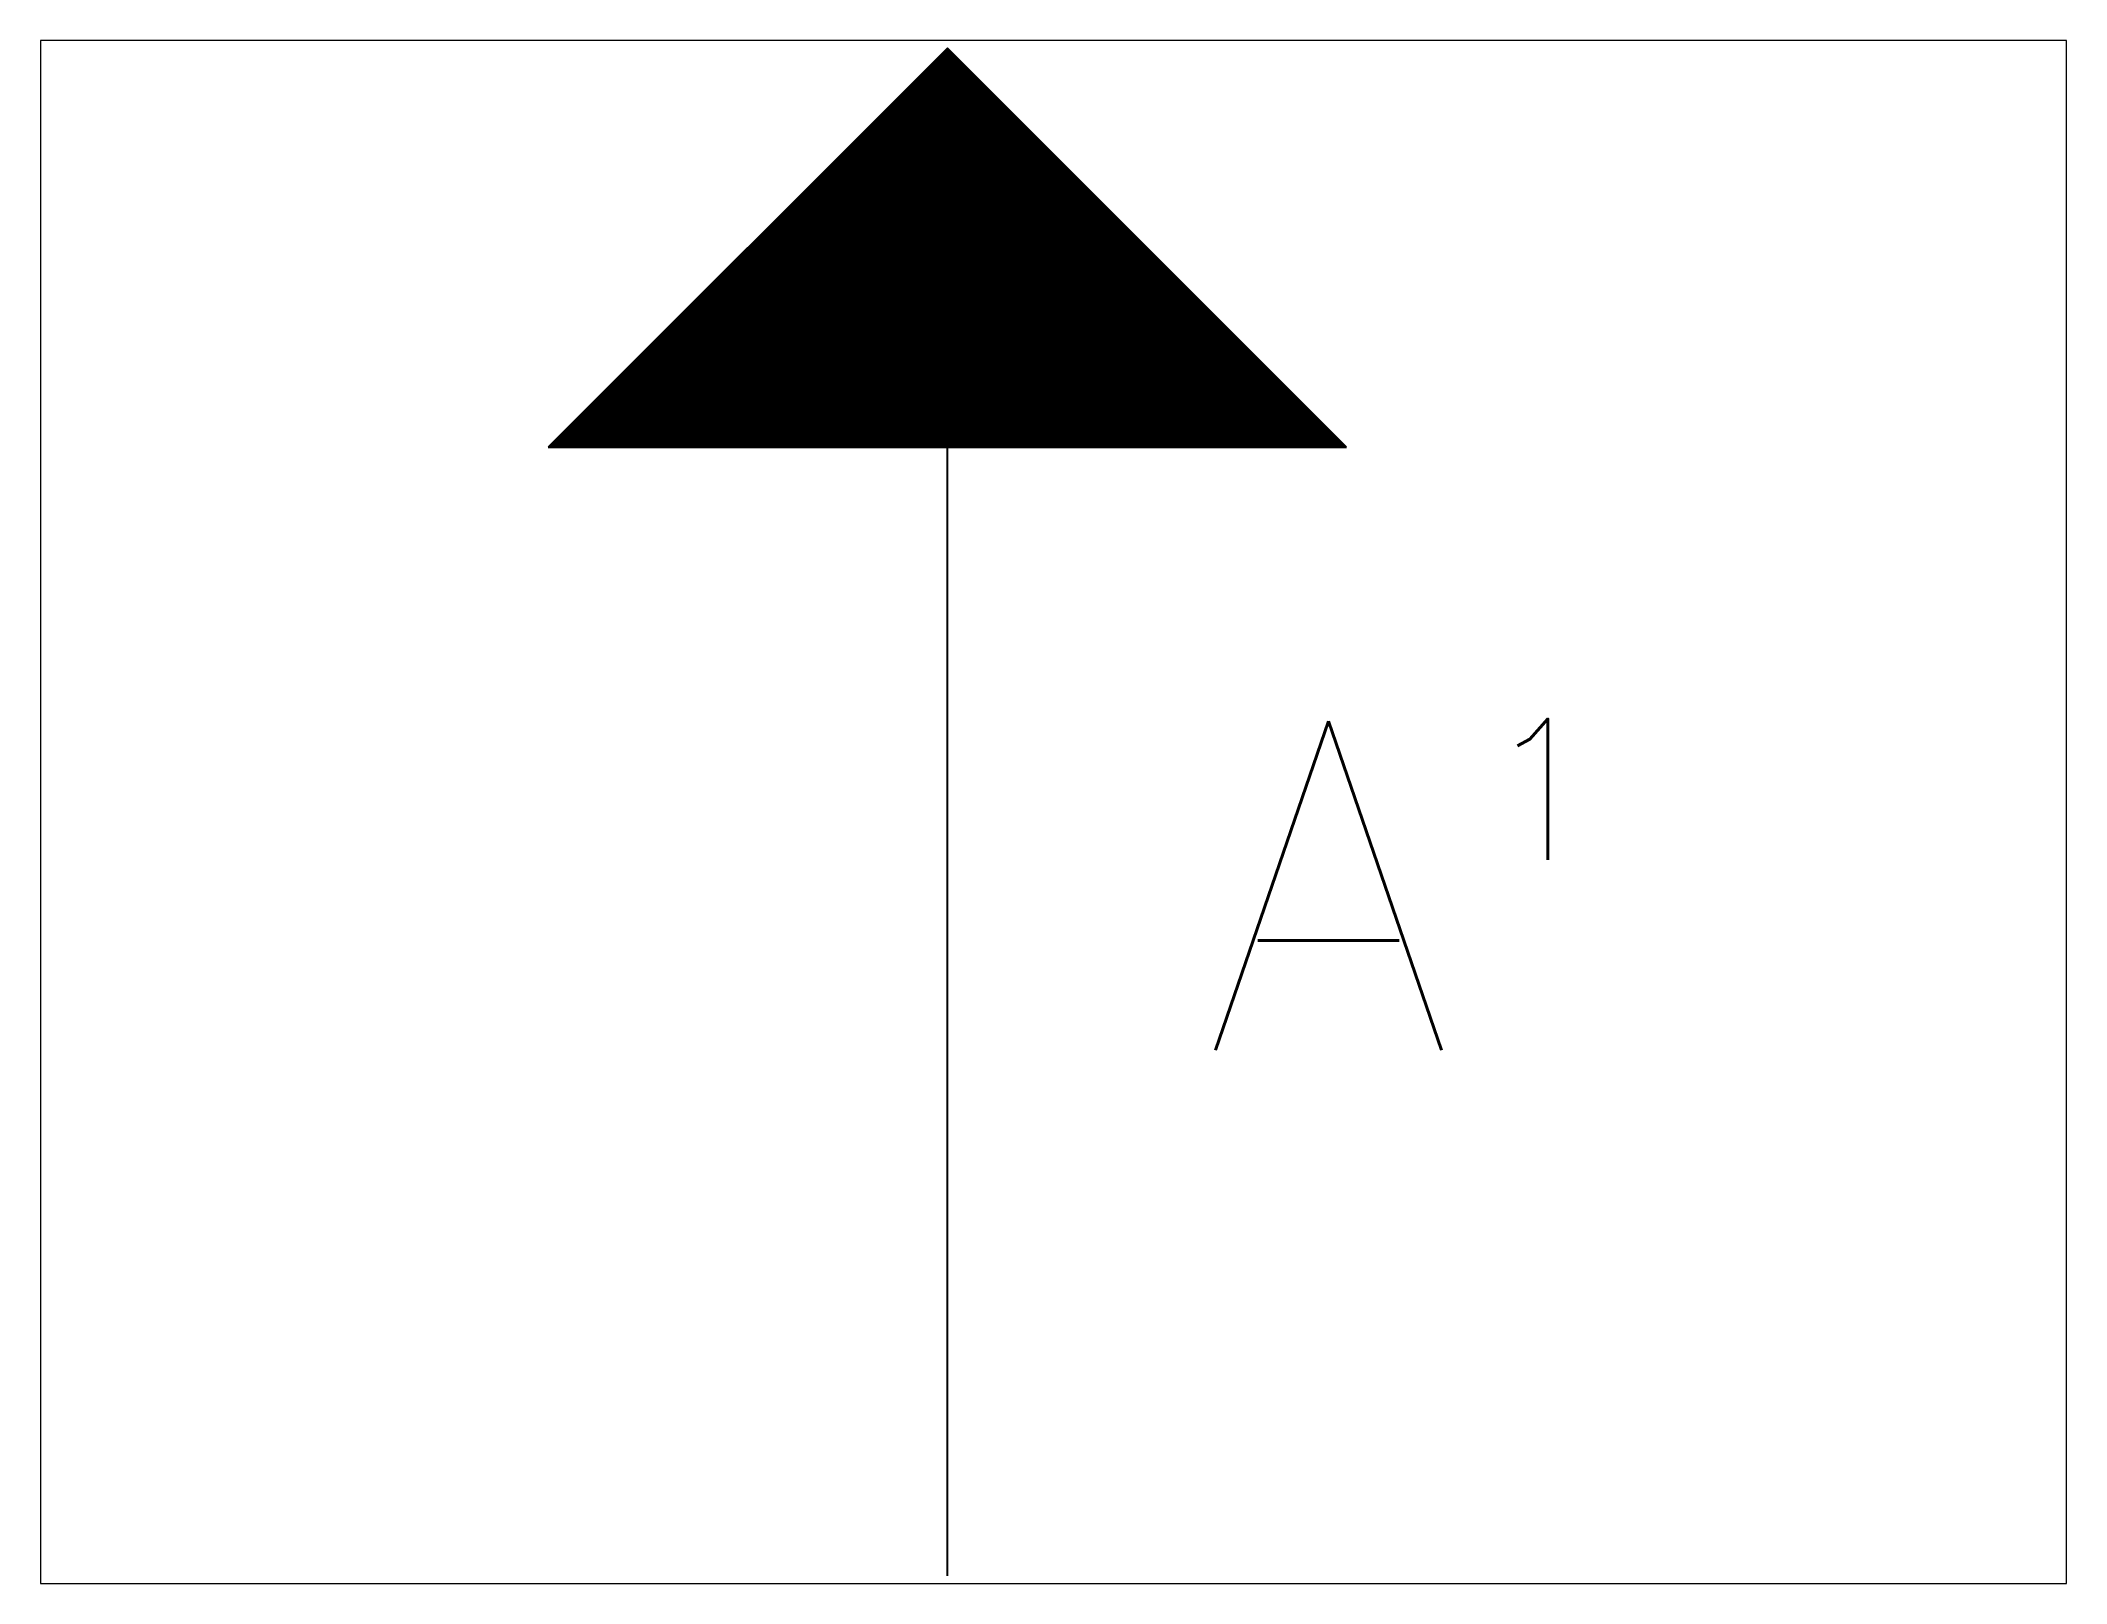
# Paper-space layout 'Layout1' of a CAD drawing. Header units: millimetres. Extents: x 1.05 to 9.45, y 0.8 to 7.2.
# The model-space entities are those that its viewports show. They can reach past a viewport. Long polylines and large blocks are cut down to what shows.
import ezdxf
from ezdxf.enums import TextEntityAlignment as Align

# ---------------------------------------------------------------- set-up
doc = ezdxf.new("R2010")
doc.units = ezdxf.units.MM
doc.header["$MEASUREMENT"] = 0
doc.styles.add('ROMANS', font='romans.shx')

# ---------------------------------------------------------------- blocks, each defined once
blk = doc.blocks.new('SNITT_PIL3')
blk.add_solid([(2.828, 0), (2.828, 0), (0, -2.828), (0, 2.828)])
blk = doc.blocks.new('SNITT_BET1')
at = {"style": 'ROMANS'}
for tag, height, p in [('DESIGNATION', 2.333, (2, 1.228)), ('REFERENCE', 1, (3.511, 1.91))]:
    blk.add_attdef(tag, text='', height=height, dxfattribs=at).set_placement(p, align=Align.MIDDLE)

msp = doc.modelspace()

# ---------------------------------------------------------------- hatches: boundary and pattern name
h = msp.add_hatch()
h.set_pattern_fill('USER', color=256, scale=0.008, angle=180, style=0, pattern_type=0)
h.set_pattern_definition([(180, (0, 0), (-1e-18, -0.008), [])])
h.paths.add_polyline_path([(2.828, 0), (0, 2.828), (-2.828, 0)])

# ---------------------------------------------------------------- linework, layer by layer
for p, q in [((0, 2.828), (-2.828, 0)), ((2.828, 0), (0, 2.828)), ((-2.828, 0), (2.828, 0))]:
    msp.add_line(p, q)
msp.add_lwpolyline([(0, -8), (0, 0)])

# ---------------------------------------------------------------- block references
at = {"rotation": 90}
msp.add_blockref('SNITT_PIL3', (0, 0), dxfattribs=at)
msp.add_blockref('SNITT_BET1', (0.7, -4.336)).add_auto_attribs({'REFERENCE': '1', 'DESIGNATION': 'A'})

psp = doc.layouts.get("Layout1")

# ---------------------------------------------------------------- viewports
at = {"layer": '0'}
psp.add_viewport(center=(5.25, 4), size=(8.4, 6.4), view_center_point=(0.7515, -2.5862), view_height=10.935315, dxfattribs=at)

doc.saveas('drawing.dxf')
